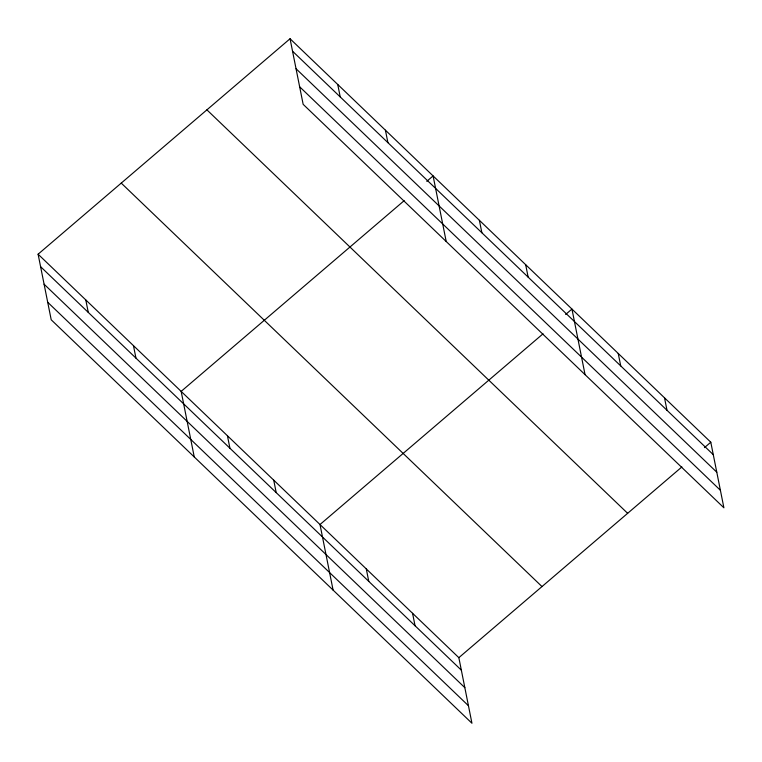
<?xml version="1.0" encoding="UTF-8"?>
<svg xmlns="http://www.w3.org/2000/svg" width="762" height="762" viewBox="0 0 762 762"><rect width="100%" height="100%" fill="white"/><g stroke="black" fill="none" stroke-linecap="round" stroke-linejoin="round"><path stroke-width="1.14" d="M38.1 254.203L458.848 657.673L471.945 723.252L51.206 319.783L38.1 254.203L290.055 38.748L710.794 442.217L723.9 507.797L303.152 104.327L290.055 38.748M404.184 200.654L181.156 391.382L194.253 456.962M426.777 181.337L433.102 175.927L446.208 241.506M543.03 333.804L320.002 524.532L333.099 590.112M565.623 314.477L571.948 309.067L585.054 374.647M458.848 657.673L681.876 466.944M704.469 447.627L710.794 442.217M292.541 51.206L713.289 454.676M296.047 68.732L716.785 472.211M299.657 86.792L720.395 490.271M206.912 109.852L627.65 513.321M121.244 183.099L541.992 586.578M40.586 266.671L461.334 670.141M44.091 284.197L464.839 687.667M47.701 302.257L468.449 705.726M664.512 397.831L667.007 410.299M618.23 353.454L620.725 365.912M525.666 264.69L528.161 277.149M479.384 220.304L481.879 232.772M385.42 130.197L387.915 142.665M337.737 84.468L340.223 96.936M412.566 613.296L415.052 625.754M366.284 568.909L368.77 581.377M273.72 480.146L276.206 492.614M227.438 435.769L229.924 448.227M133.464 345.662L135.96 358.121M85.782 299.933L88.278 312.391"/></g></svg>
